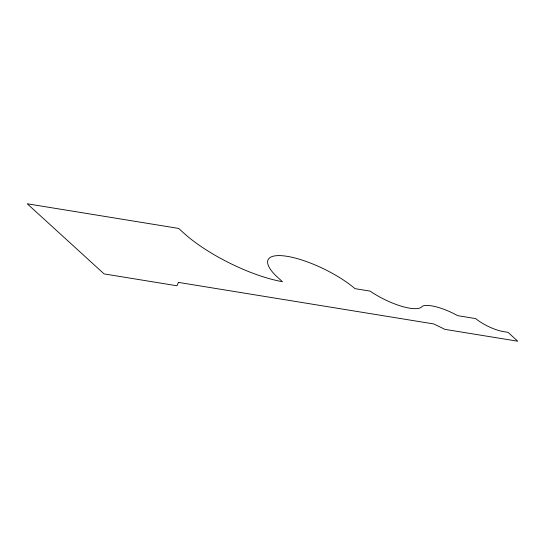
<?xml version="1.0" encoding="UTF-8"?>
<svg xmlns="http://www.w3.org/2000/svg" width="545" height="545" viewBox="0 0 545 545"><rect width="100%" height="100%" fill="white"/><g stroke="black" fill="none" stroke-linecap="round" stroke-linejoin="round"><path stroke-width="0.82" d="M178.426 282.399L176.975 285.771L104.115 273.917L27.25 203.789L178.692 228.43L183.147 232.49A78.8 23.435 26.3 0 0 282.439 281.697L275.968 275.797A55.154 16.404 26.3 0 1 287.12 256.327A55.154 16.404 26.3 0 1 355.04 288.659L370.144 291.119A37.121 11.043 26.3 0 0 422.273 306.27A31.848 9.469 26.3 0 1 457.705 315.671L475.628 318.587A23.231 6.908 26.3 0 0 502.769 331.496L508.042 332.355L517.75 341.211L444.89 329.357L433.813 323.948L178.426 282.399"/></g></svg>
